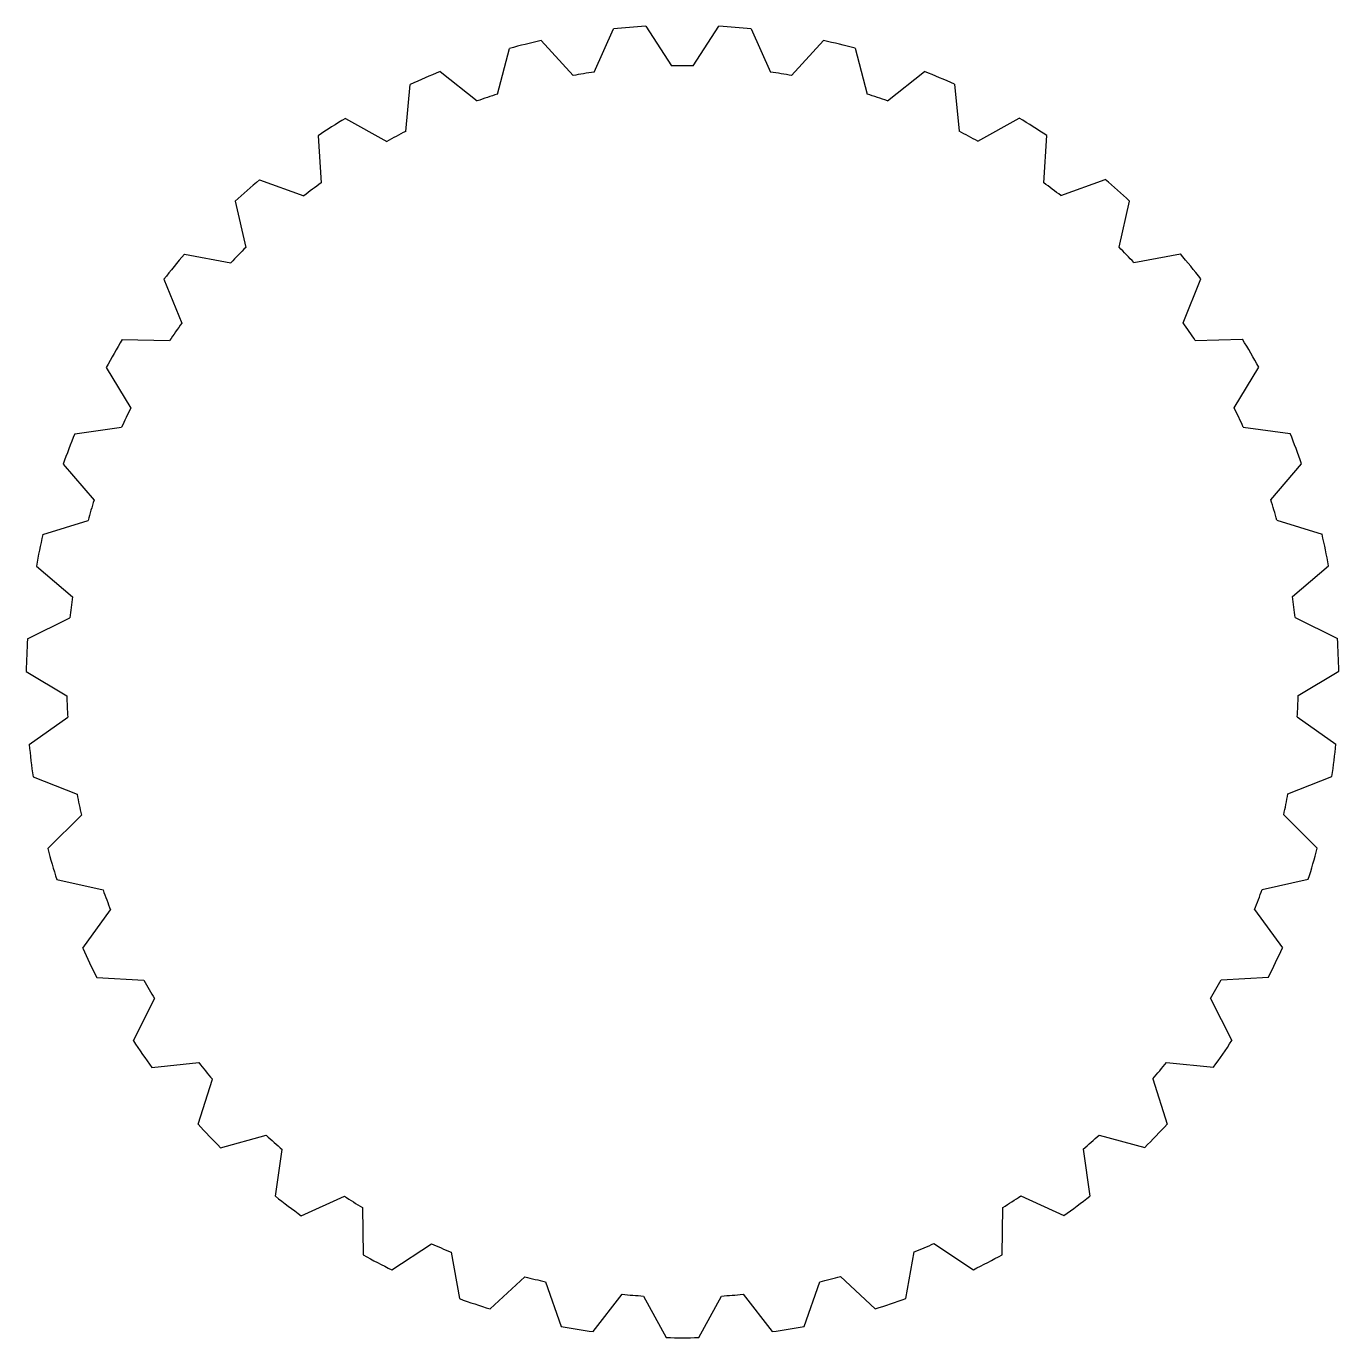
# Model space of a CAD drawing. Extents: x -27.1 to 13.4, y -1.2 to 39.3.
import ezdxf

# ---------------------------------------------------------------- set-up
doc = ezdxf.new("R2010")
doc.units = 0
doc.header["$MEASUREMENT"] = 0
doc.layers.get('0').update_dxf_attribs({"linetype": 'CONTINUOUS'})

msp = doc.modelspace()

# ---------------------------------------------------------------- linework, layer by layer
at = {"color": 7, "ltscale": 0.036511}
for p, q in [((-9.621017, 37.843575), (-9.026766, 39.177656)), ((-8.030029, 39.258376), (-7.228849, 38.037305)), ((-6.569696, 38.037478), (-5.769155, 39.258968)), ((-4.772377, 39.178769), (-4.177427, 37.845)), ((-12.601729, 37.162757), (-12.229156, 38.574881)), ((-11.258272, 38.814432), (-10.271607, 37.737678)), ((-3.526781, 37.739444), (-2.540681, 38.816714)), ((-1.569672, 38.577672), (-1.196359, 37.165743)), ((-14.373508, 37.858431), (-13.22691, 36.953878)), ((-0.571069, 36.957191), (0.575056, 37.862345)), ((-15.434646, 36.012654), (-15.293398, 37.466255)), ((1.495151, 37.47065), (1.63716, 36.017123)), ((-17.29507, 36.415131), (-16.018228, 35.706201)), ((2.220903, 35.710976), (3.497373, 36.420574)), ((-18.140145, 35.880483), (-18.046409, 34.423048)), ((4.249755, 34.428885), (4.342728, 35.886369)), ((-19.947302, 34.521905), (-18.573281, 34.026957)), ((4.776834, 34.03307), (6.150595, 34.528737)), ((-20.695679, 33.858632), (-20.369386, 32.435101)), ((6.573773, 32.442155), (6.89932, 33.865856)), ((-22.261524, 32.227779), (-20.825905, 31.95963)), ((7.03054, 31.966923), (8.466018, 32.235824)), ((-22.893823, 31.453055), (-22.343424, 30.100293)), ((8.549033, 30.10838), (9.098724, 31.461431)), ((-24.177809, 29.59216), (-22.717767, 29.557753)), ((8.92366, 29.566037), (10.383683, 29.601208)), ((-24.677658, 28.726047), (-23.917404, 27.479083)), ((10.124385, 27.487995), (10.883986, 28.735357)), ((-25.646535, 26.683297), (-24.199878, 26.883524)), ((10.407171, 26.892584), (11.853932, 26.693115)), ((-26.000989, 25.748224), (-25.050568, 24.639348)), ((11.259036, 24.648854), (12.208876, 25.758227)), ((-26.629668, 23.576517), (-25.233858, 24.006192)), ((11.442657, 24.015794), (12.838692, 23.58685)), ((-26.829549, 22.596697), (-25.713573, 21.654623)), ((11.923603, 21.664477), (13.039086, 22.607134)), ((-27.101751, 20.352269), (-25.792932, 21.000266)), ((12.003305, 21.010161), (13.312463, 20.362849)), ((-27.141883, 19.353074), (-25.889249, 18.602199)), ((12.100877, 18.612145), (13.353118, 19.363676)), ((-27.050558, 17.094046), (-25.862623, 17.943585)), ((12.074597, 17.953516), (13.262976, 17.1046)), ((-26.929902, 16.101352), (-25.573047, 15.561118)), ((11.786268, 15.570899), (13.14284, 16.111843)), ((-26.477416, 13.88622), (-25.441126, 14.915302)), ((11.654685, 14.925014), (12.691514, 13.896475)), ((-26.199095, 12.925732), (-24.773157, 12.61013)), ((10.987923, 12.619492), (12.413696, 12.935841)), ((-25.397166, 10.811859), (-24.539356, 11.993835)), ((10.754445, 12.003075), (11.612873, 10.821548)), ((-24.968388, 9.908449), (-23.51029, 9.825651)), ((9.726514, 9.834353), (11.184569, 9.917914)), ((-23.837781, 7.950574), (-23.180664, 9.254837)), ((9.397187, 9.263366), (10.054987, 7.959447)), ((-23.26965, 7.127635), (-21.81715, 7.279786)), ((8.034707, 7.287601), (9.487287, 7.136211)), ((-21.839641, 5.376457), (-21.400234, 6.769234)), ((7.618059, 6.776831), (8.058195, 5.384284)), ((-21.146868, 4.655301), (-19.737579, 5.03846)), ((5.956311, 5.045186), (7.3658, 4.662766)), ((-19.454489, 3.156167), (-19.24417, 4.60139)), ((5.463131, 4.607859), (5.674206, 3.162745)), ((-18.655014, 2.555467), (-17.32543, 3.159712)), ((3.545146, 3.165176), (4.875046, 2.561628)), ((-16.768305, 2.807444), (-16.74409, 1.347197)), ((2.964754, 1.352357), (2.988205, 2.812616)), ((-15.858615, 0.88251), (-14.643165, 1.692194)), ((0.863649, 1.696253), (2.079523, 0.887206)), ((-14.03675, 1.433848), (-13.778628, -0.003607)), ((0, 0), (0.257369, 1.437591)), ((-12.830083, -0.32025), (-11.760242, 0.673906)), ((-11.12024, 0.516174), (-10.634895, -0.861268)), ((-3.143283, -0.859307), (-2.658659, 0.518389)), ((-2.01874, 0.676457), (-0.948379, -0.317139)), ((-9.647843, -1.021666), (-8.751314, 0.131218)), ((-8.094299, 0.078183), (-7.394299, -1.203576)), ((-6.394299, -1.203576), (-5.694299, 0.078183)), ((-5.027383, 0.132193), (-4.130251, -1.020222))]:
    msp.add_line(p, q, dxfattribs=at)
at = {"color": 7}
for radius, start, end in [(20.25, 93.215146, 96.044854), (20.25, 83.985146, 86.814854), (20.25, 102.445146, 105.274854), (20.25, 74.755146, 77.584854), (20.25, 111.675146, 114.504854), (19, 98.251091, 100.238909), (19, 89.021091, 91.008909), (19, 79.791091, 81.778909), (20.25, 65.525146, 68.354854), (19, 107.481091, 109.468909), (19, 70.561091, 72.548909), (20.25, 120.905146, 123.734854), (20.25, 56.295146, 59.124854), (19, 116.711091, 118.698909), (19, 61.331091, 63.318909), (20.25, 130.135146, 132.964854), (19, 125.941091, 127.928909), (19, 52.101091, 54.088909), (20.25, 47.065146, 49.894854), (19, 135.171091, 137.158909), (19, 42.871091, 44.858909), (20.25, 139.365146, 142.194854), (20.25, 37.835146, 40.664854), (19, 144.401091, 146.388909), (19, 33.641091, 35.628909), (20.25, 148.595146, 151.424854), (20.25, 28.605146, 31.434854), (19, 153.631091, 155.618909), (19, 24.411091, 26.398909), (20.25, 157.825146, 160.654854), (20.25, 19.375146, 22.204854), (19, 162.861091, 164.848909), (19, 15.181091, 17.168909), (20.25, 167.055146, 169.884854), (20.25, 10.145146, 12.974854), (19, 172.091091, 174.078909), (19, 5.951091, 7.938909), (20.25, 176.285146, 179.114854), (20.25, 0.915146, 3.744854), (19, 181.321091, 183.308909), (19, 356.721091, 358.708909), (20.25, 185.515146, 188.344854), (20.25, 351.685146, 354.514854), (19, 190.551091, 192.538909), (19, 347.491091, 349.478909), (20.25, 194.745146, 197.574854), (20.25, 342.455146, 345.284854), (19, 199.781091, 201.768909), (19, 338.261091, 340.248909), (20.25, 203.975146, 206.804854), (20.25, 333.225146, 336.054854), (19, 209.011091, 210.998909), (19, 329.031091, 331.018909), (20.25, 213.205146, 216.034854), (20.25, 323.995146, 326.824854), (19, 218.241091, 220.228909), (19, 319.801091, 321.788909), (20.25, 222.435146, 225.264854), (20.25, 314.765146, 317.594854), (19, 227.471091, 229.458909), (19, 310.571091, 312.558909), (20.25, 231.665146, 234.494854), (19, 236.701091, 238.688909), (19, 301.341091, 303.328909), (20.25, 305.535146, 308.364854), (19, 245.931091, 247.918909), (19, 292.111091, 294.098909), (20.25, 240.895146, 243.724854), (20.25, 296.305146, 299.134854), (19, 255.161091, 257.148909), (19, 282.881091, 284.868909), (19, 264.391091, 266.378909), (19, 273.621091, 275.638909), (20.25, 287.075146, 289.904854), (20.25, 250.125146, 252.954854), (20.25, 259.355146, 262.184854), (20.25, 268.585146, 271.414854), (20.25, 277.845146, 280.674854)]:
    msp.add_arc((-6.894299, 19.040251), radius, start, end, dxfattribs=at)

doc.saveas('drawing.dxf')
